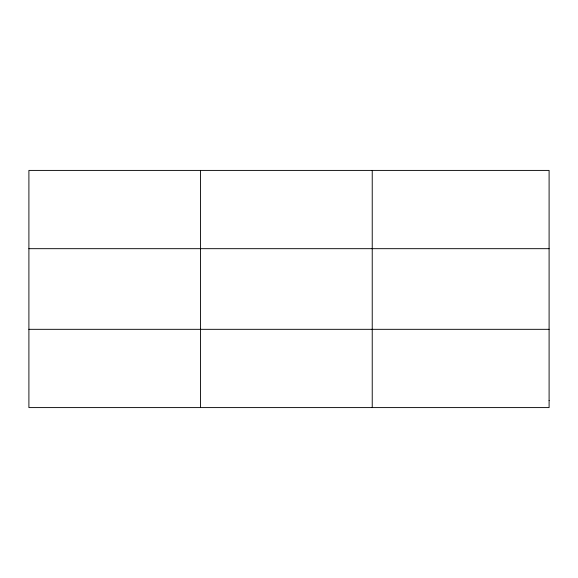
<?xml version="1.0" encoding="UTF-8"?>
<svg xmlns="http://www.w3.org/2000/svg" width="578" height="578" viewBox="0 0 578 578"><rect width="100%" height="100%" fill="white"/><g stroke="black" fill="none" stroke-linecap="round" stroke-linejoin="round"><path stroke-width="0.87" d="M200.566 407.591L200.566 170.409M372.232 407.591L372.232 170.409M28.9 248.677L549.1 248.677M28.9 329.323L549.1 329.323M549.1 400.475L549.1 407.591L28.9 407.591L28.9 170.409L549.1 170.409L549.1 400.475"/></g></svg>
